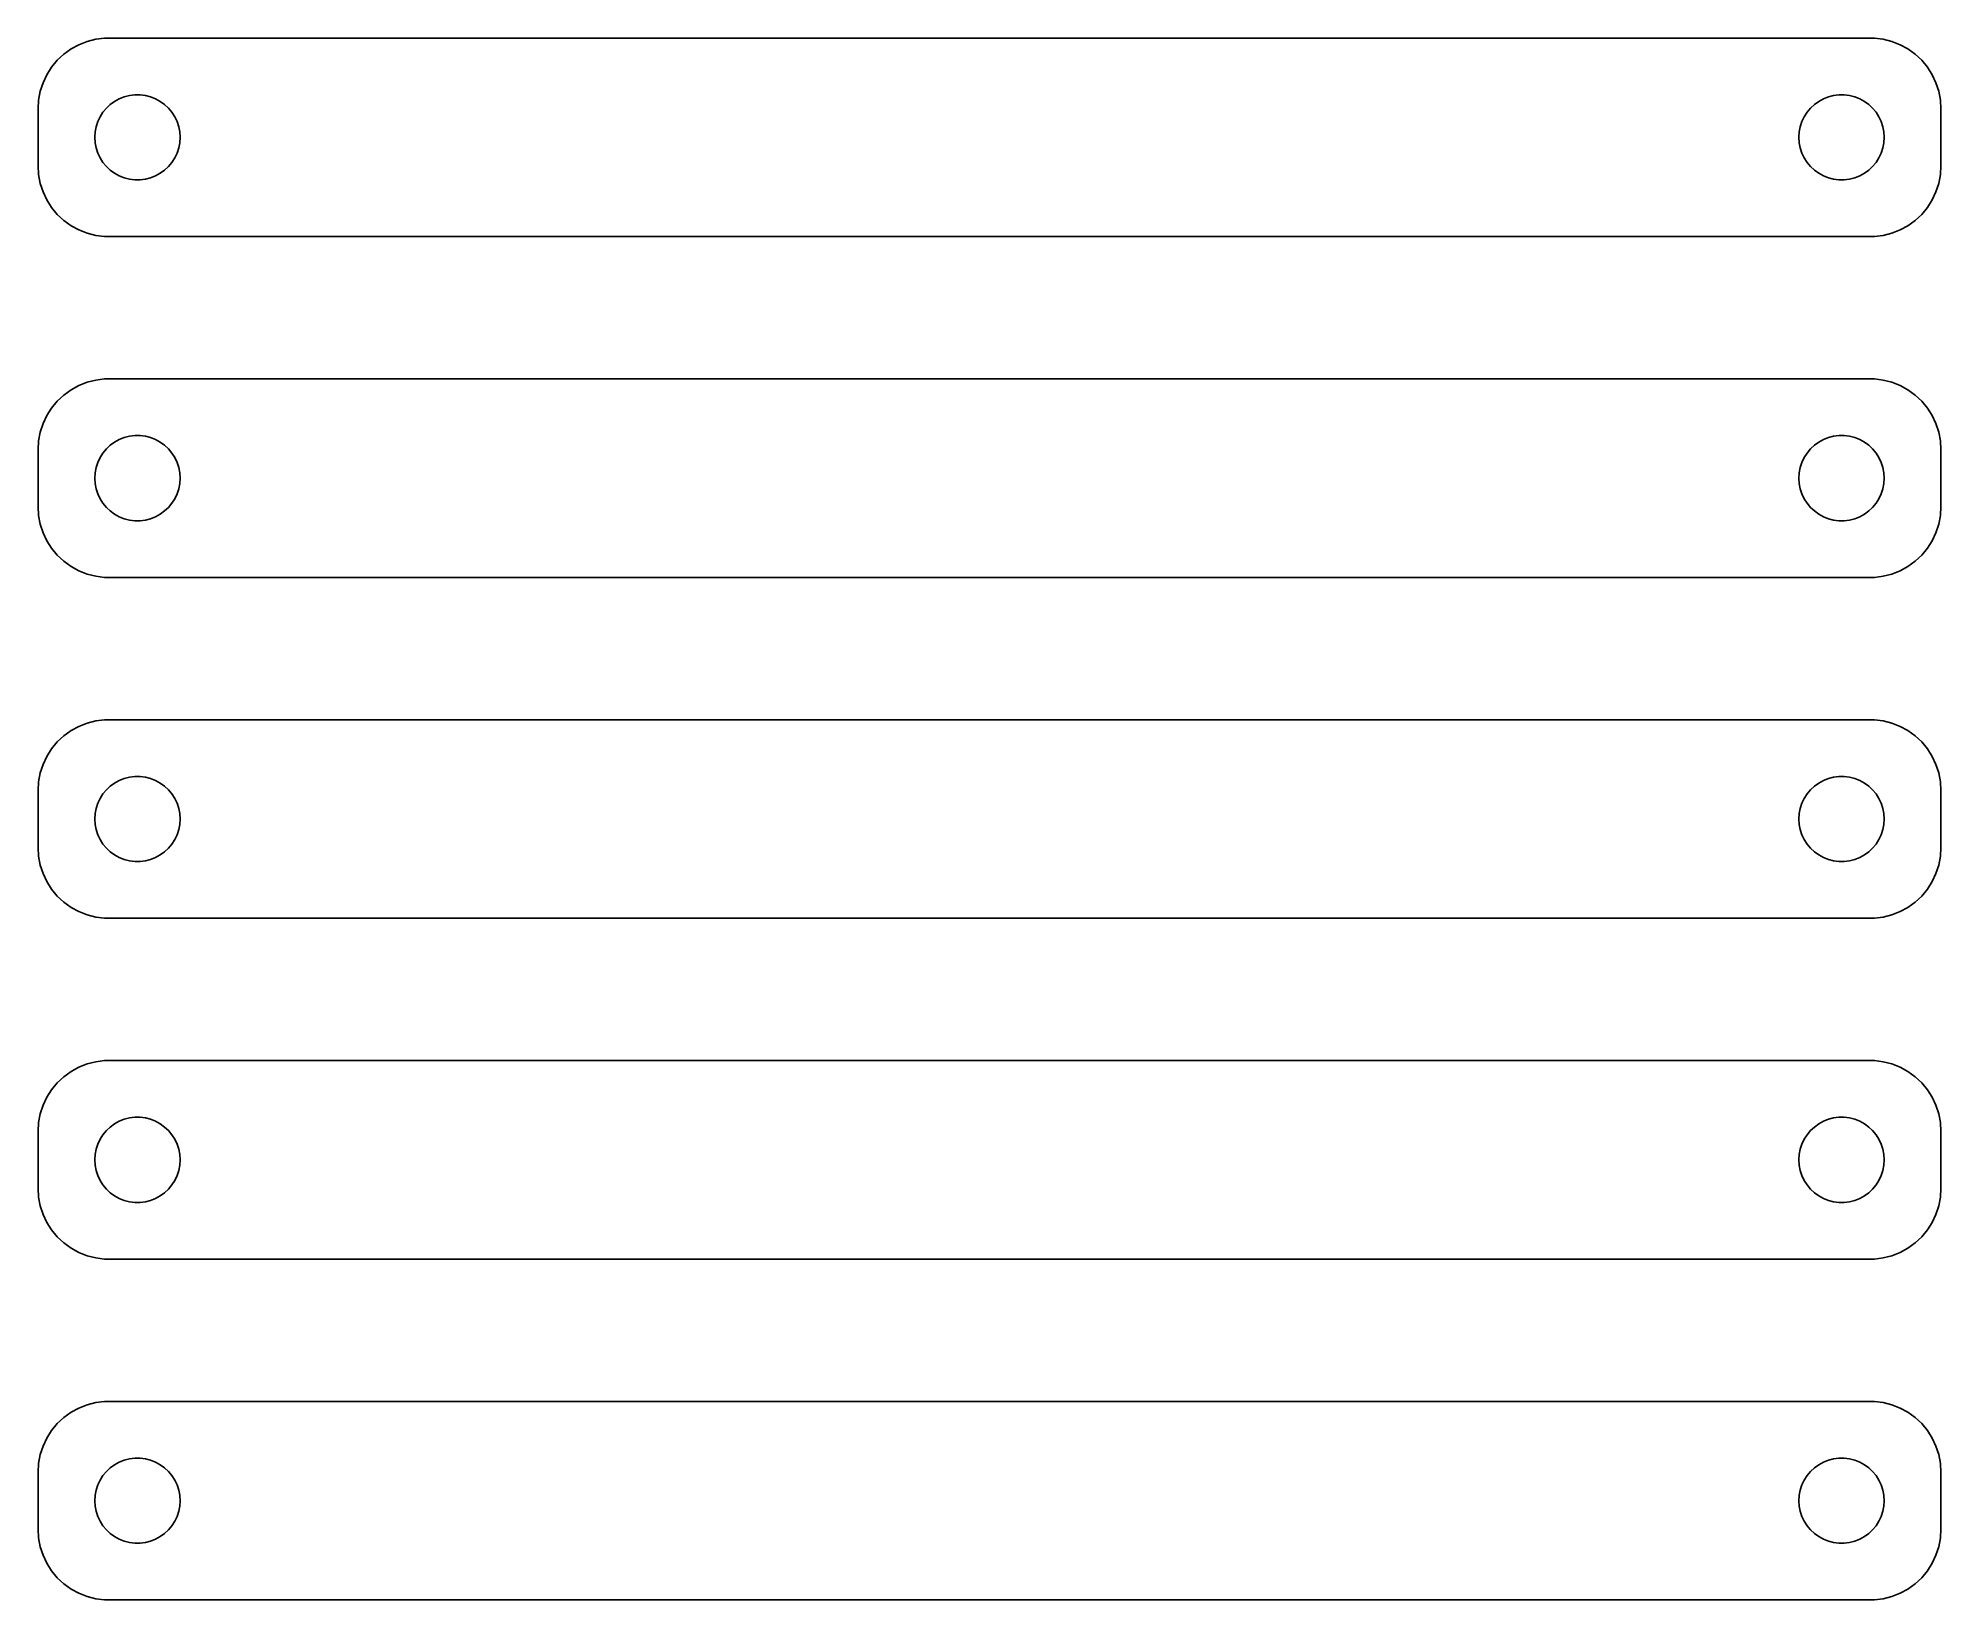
# Model space of a CAD drawing. Header units: metres. Extents: x -67 to 67, y 113 to 223.
import ezdxf

# ---------------------------------------------------------------- set-up
doc = ezdxf.new("R2010")
doc.units = ezdxf.units.M

msp = doc.modelspace()

# ---------------------------------------------------------------- linework, layer by layer
for p, q in [((-64.1289, 222.524), (-64.6791, 222.222)), ((-63.5451, 222.755), (-64.1289, 222.524)), ((-62.9369, 222.911), (-63.5451, 222.755)), ((-62.3139, 222.99), (-62.9369, 222.911)), ((62.3139, 222.99), (-62.3139, 222.99)), ((62.9369, 222.911), (62.3139, 222.99)), ((63.5451, 222.755), (62.9369, 222.911)), ((64.1289, 222.524), (63.5451, 222.755)), ((64.6791, 222.222), (64.1289, 222.524)), ((-65.6448, 221.423), (-66.0451, 220.939)), ((-65.1871, 221.853), (-65.6448, 221.423)), ((-64.6791, 222.222), (-65.1871, 221.853)), ((65.1871, 221.853), (64.6791, 222.222)), ((65.6448, 221.423), (65.1871, 221.853)), ((66.0451, 220.939), (65.6448, 221.423)), ((-66.6489, 219.841), (-66.8429, 219.243)), ((-66.3815, 220.409), (-66.6489, 219.841)), ((-66.0451, 220.939), (-66.3815, 220.409)), ((66.3815, 220.409), (66.0451, 220.939)), ((66.6489, 219.841), (66.3815, 220.409)), ((66.8429, 219.243), (66.6489, 219.841)), ((-66.9606, 218.627), (-67, 218)), ((-66.8429, 219.243), (-66.9606, 218.627)), ((-61.9123, 218.312), (-61.6075, 218.533)), ((-61.6075, 218.533), (-61.2773, 218.714)), ((-61.2773, 218.714), (-60.927, 218.853)), ((-60.927, 218.853), (-60.5621, 218.947)), ((-60.5621, 218.947), (-60.1884, 218.994)), ((-60.1884, 218.994), (-59.8116, 218.994)), ((-59.8116, 218.994), (-59.4379, 218.947)), ((-59.4379, 218.947), (-59.0729, 218.853)), ((-59.0729, 218.853), (-58.7227, 218.714)), ((-58.7227, 218.714), (-58.3925, 218.533)), ((-58.3925, 218.533), (-58.0877, 218.312)), ((58.0877, 218.312), (58.3925, 218.533)), ((58.3925, 218.533), (58.7227, 218.714)), ((58.7227, 218.714), (59.0729, 218.853)), ((59.0729, 218.853), (59.4379, 218.947)), ((59.4379, 218.947), (59.8116, 218.994)), ((59.8116, 218.994), (60.1884, 218.994)), ((60.1884, 218.994), (60.5621, 218.947)), ((60.5621, 218.947), (60.927, 218.853)), ((60.927, 218.853), (61.2773, 218.714)), ((61.2773, 218.714), (61.6075, 218.533)), ((61.6075, 218.533), (61.9123, 218.312)), ((66.9606, 218.627), (66.8429, 219.243)), ((67, 218), (66.9606, 218.627)), ((-67, 218), (-67, 214)), ((-62.9057, 216.746), (-62.7893, 217.104)), ((-62.7893, 217.104), (-62.6289, 217.445)), ((-62.6289, 217.445), (-62.427, 217.763)), ((-62.427, 217.763), (-62.1869, 218.054)), ((-62.1869, 218.054), (-61.9123, 218.312)), ((-58.0877, 218.312), (-57.8131, 218.054)), ((-57.8131, 218.054), (-57.5729, 217.763)), ((-57.5729, 217.763), (-57.3711, 217.445)), ((-57.3711, 217.445), (-57.2107, 217.104)), ((-57.2107, 217.104), (-57.0942, 216.746)), ((57.0942, 216.746), (57.2107, 217.104)), ((57.2107, 217.104), (57.3711, 217.445)), ((57.3711, 217.445), (57.5729, 217.763)), ((57.5729, 217.763), (57.8131, 218.054)), ((57.8131, 218.054), (58.0877, 218.312)), ((61.9123, 218.312), (62.1869, 218.054)), ((62.1869, 218.054), (62.427, 217.763)), ((62.427, 217.763), (62.6289, 217.445)), ((62.6289, 217.445), (62.7893, 217.104)), ((62.7893, 217.104), (62.9057, 216.746)), ((67, 214), (67, 218)), ((-63, 216), (-62.9763, 216.376)), ((-62.9763, 215.624), (-63, 216)), ((-62.9763, 216.376), (-62.9057, 216.746)), ((-57.0942, 216.746), (-57.0237, 216.376)), ((-57.0237, 216.376), (-57, 216)), ((-57, 216), (-57.0237, 215.624)), ((57, 216), (57.0237, 216.376)), ((57.0237, 215.624), (57, 216)), ((57.0237, 216.376), (57.0942, 216.746)), ((62.9057, 216.746), (62.9763, 216.376)), ((62.9763, 216.376), (63, 216)), ((63, 216), (62.9763, 215.624)), ((-62.9057, 215.254), (-62.9763, 215.624)), ((-62.7893, 214.896), (-62.9057, 215.254)), ((-62.6289, 214.555), (-62.7893, 214.896)), ((-62.427, 214.237), (-62.6289, 214.555)), ((-57.3711, 214.555), (-57.5729, 214.237)), ((-57.2107, 214.896), (-57.3711, 214.555)), ((-57.0942, 215.254), (-57.2107, 214.896)), ((-57.0237, 215.624), (-57.0942, 215.254)), ((57.0942, 215.254), (57.0237, 215.624)), ((57.2107, 214.896), (57.0942, 215.254)), ((57.3711, 214.555), (57.2107, 214.896)), ((57.5729, 214.237), (57.3711, 214.555)), ((62.6289, 214.555), (62.427, 214.237)), ((62.7893, 214.896), (62.6289, 214.555)), ((62.9057, 215.254), (62.7893, 214.896)), ((62.9763, 215.624), (62.9057, 215.254)), ((-67, 214), (-66.9606, 213.373)), ((-66.9606, 213.373), (-66.8429, 212.757)), ((-62.1869, 213.946), (-62.427, 214.237)), ((-61.9123, 213.688), (-62.1869, 213.946)), ((-61.6075, 213.467), (-61.9123, 213.688)), ((-61.2773, 213.286), (-61.6075, 213.467)), ((-60.927, 213.147), (-61.2773, 213.286)), ((-60.5621, 213.053), (-60.927, 213.147)), ((-59.0729, 213.147), (-59.4379, 213.053)), ((-58.7227, 213.286), (-59.0729, 213.147)), ((-58.3925, 213.467), (-58.7227, 213.286)), ((-58.0877, 213.688), (-58.3925, 213.467)), ((-57.8131, 213.946), (-58.0877, 213.688)), ((-57.5729, 214.237), (-57.8131, 213.946)), ((57.8131, 213.946), (57.5729, 214.237)), ((58.0877, 213.688), (57.8131, 213.946)), ((58.3925, 213.467), (58.0877, 213.688)), ((58.7227, 213.286), (58.3925, 213.467)), ((59.0729, 213.147), (58.7227, 213.286)), ((59.4379, 213.053), (59.0729, 213.147)), ((60.927, 213.147), (60.5621, 213.053)), ((61.2773, 213.286), (60.927, 213.147)), ((61.6075, 213.467), (61.2773, 213.286)), ((61.9123, 213.688), (61.6075, 213.467)), ((62.1869, 213.946), (61.9123, 213.688)), ((62.427, 214.237), (62.1869, 213.946)), ((66.8429, 212.757), (66.9606, 213.373)), ((66.9606, 213.373), (67, 214)), ((-66.8429, 212.757), (-66.6489, 212.159)), ((-66.6489, 212.159), (-66.3815, 211.591)), ((-60.1884, 213.006), (-60.5621, 213.053)), ((-59.8116, 213.006), (-60.1884, 213.006)), ((-59.4379, 213.053), (-59.8116, 213.006)), ((59.8116, 213.006), (59.4379, 213.053)), ((60.1884, 213.006), (59.8116, 213.006)), ((60.5621, 213.053), (60.1884, 213.006)), ((66.3815, 211.591), (66.6489, 212.159)), ((66.6489, 212.159), (66.8429, 212.757)), ((-66.3815, 211.591), (-66.0451, 211.061)), ((-66.0451, 211.061), (-65.6448, 210.577)), ((-65.6448, 210.577), (-65.1871, 210.147)), ((65.1871, 210.147), (65.6448, 210.577)), ((65.6448, 210.577), (66.0451, 211.061)), ((66.0451, 211.061), (66.3815, 211.591)), ((-65.1871, 210.147), (-64.6791, 209.778)), ((-64.6791, 209.778), (-64.1289, 209.476)), ((-64.1289, 209.476), (-63.5451, 209.245)), ((-63.5451, 209.245), (-62.9369, 209.089)), ((-62.9369, 209.089), (-62.3139, 209.01)), ((62.3139, 209.01), (62.9369, 209.089)), ((62.9369, 209.089), (63.5451, 209.245)), ((63.5451, 209.245), (64.1289, 209.476)), ((64.1289, 209.476), (64.6791, 209.778)), ((64.6791, 209.778), (65.1871, 210.147)), ((-62.3139, 209.01), (62.3139, 209.01)), ((-64.1289, 198.524), (-64.6791, 198.222)), ((-63.5451, 198.755), (-64.1289, 198.524)), ((-62.9369, 198.911), (-63.5451, 198.755)), ((-62.3139, 198.99), (-62.9369, 198.911)), ((62.3139, 198.99), (-62.3139, 198.99)), ((62.9369, 198.911), (62.3139, 198.99)), ((63.5451, 198.755), (62.9369, 198.911)), ((64.1289, 198.524), (63.5451, 198.755)), ((64.6791, 198.222), (64.1289, 198.524)), ((-65.6448, 197.423), (-66.0451, 196.939)), ((-65.1871, 197.853), (-65.6448, 197.423)), ((-64.6791, 198.222), (-65.1871, 197.853)), ((65.1871, 197.853), (64.6791, 198.222)), ((65.6448, 197.423), (65.1871, 197.853)), ((66.0451, 196.939), (65.6448, 197.423)), ((-66.6489, 195.841), (-66.8429, 195.243)), ((-66.3815, 196.409), (-66.6489, 195.841)), ((-66.0451, 196.939), (-66.3815, 196.409)), ((66.3815, 196.409), (66.0451, 196.939)), ((66.6489, 195.841), (66.3815, 196.409)), ((66.8429, 195.243), (66.6489, 195.841)), ((-66.9606, 194.627), (-67, 194)), ((-66.8429, 195.243), (-66.9606, 194.627)), ((-62.1869, 194.054), (-61.9123, 194.312)), ((-61.9123, 194.312), (-61.6075, 194.533)), ((-61.6075, 194.533), (-61.2773, 194.714)), ((-61.2773, 194.714), (-60.927, 194.853)), ((-60.927, 194.853), (-60.5621, 194.947)), ((-60.5621, 194.947), (-60.1884, 194.994)), ((-60.1884, 194.994), (-59.8116, 194.994)), ((-59.8116, 194.994), (-59.4379, 194.947)), ((-59.4379, 194.947), (-59.0729, 194.853)), ((-59.0729, 194.853), (-58.7227, 194.714)), ((-58.7227, 194.714), (-58.3925, 194.533)), ((-58.3925, 194.533), (-58.0877, 194.312)), ((-58.0877, 194.312), (-57.8131, 194.054)), ((57.8131, 194.054), (58.0877, 194.312)), ((58.0877, 194.312), (58.3925, 194.533)), ((58.3925, 194.533), (58.7227, 194.714)), ((58.7227, 194.714), (59.0729, 194.853)), ((59.0729, 194.853), (59.4379, 194.947)), ((59.4379, 194.947), (59.8116, 194.994)), ((59.8116, 194.994), (60.1884, 194.994)), ((60.1884, 194.994), (60.5621, 194.947)), ((60.5621, 194.947), (60.927, 194.853)), ((60.927, 194.853), (61.2773, 194.714)), ((61.2773, 194.714), (61.6075, 194.533)), ((61.6075, 194.533), (61.9123, 194.312)), ((61.9123, 194.312), (62.1869, 194.054)), ((66.9606, 194.627), (66.8429, 195.243)), ((67, 194), (66.9606, 194.627)), ((-67, 194), (-67, 190)), ((-62.9057, 192.746), (-62.7893, 193.104)), ((-62.7893, 193.104), (-62.6289, 193.445)), ((-62.6289, 193.445), (-62.427, 193.763)), ((-62.427, 193.763), (-62.1869, 194.054)), ((-57.8131, 194.054), (-57.5729, 193.763)), ((-57.5729, 193.763), (-57.3711, 193.445)), ((-57.3711, 193.445), (-57.2107, 193.104)), ((-57.2107, 193.104), (-57.0942, 192.746)), ((57.0942, 192.746), (57.2107, 193.104)), ((57.2107, 193.104), (57.3711, 193.445)), ((57.3711, 193.445), (57.5729, 193.763)), ((57.5729, 193.763), (57.8131, 194.054)), ((62.1869, 194.054), (62.427, 193.763)), ((62.427, 193.763), (62.6289, 193.445)), ((62.6289, 193.445), (62.7893, 193.104)), ((62.7893, 193.104), (62.9057, 192.746)), ((67, 190), (67, 194)), ((-63, 192), (-62.9763, 192.376)), ((-62.9763, 191.624), (-63, 192)), ((-62.9763, 192.376), (-62.9057, 192.746)), ((-62.9057, 191.254), (-62.9763, 191.624)), ((-57.0942, 192.746), (-57.0237, 192.376)), ((-57.0237, 191.624), (-57.0942, 191.254)), ((-57.0237, 192.376), (-57, 192)), ((-57, 192), (-57.0237, 191.624)), ((57, 192), (57.0237, 192.376)), ((57.0237, 191.624), (57, 192)), ((57.0237, 192.376), (57.0942, 192.746)), ((57.0942, 191.254), (57.0237, 191.624)), ((62.9057, 192.746), (62.9763, 192.376)), ((62.9763, 191.624), (62.9057, 191.254)), ((62.9763, 192.376), (63, 192)), ((63, 192), (62.9763, 191.624)), ((-62.7893, 190.896), (-62.9057, 191.254)), ((-62.6289, 190.555), (-62.7893, 190.896)), ((-62.427, 190.237), (-62.6289, 190.555)), ((-57.3711, 190.555), (-57.5729, 190.237)), ((-57.2107, 190.896), (-57.3711, 190.555)), ((-57.0942, 191.254), (-57.2107, 190.896)), ((57.2107, 190.896), (57.0942, 191.254)), ((57.3711, 190.555), (57.2107, 190.896)), ((57.5729, 190.237), (57.3711, 190.555)), ((62.6289, 190.555), (62.427, 190.237)), ((62.7893, 190.896), (62.6289, 190.555)), ((62.9057, 191.254), (62.7893, 190.896)), ((-67, 190), (-66.9606, 189.373)), ((-66.9606, 189.373), (-66.8429, 188.757)), ((-62.1869, 189.946), (-62.427, 190.237)), ((-61.9123, 189.688), (-62.1869, 189.946)), ((-61.6075, 189.467), (-61.9123, 189.688)), ((-61.2773, 189.286), (-61.6075, 189.467)), ((-60.927, 189.147), (-61.2773, 189.286)), ((-60.5621, 189.053), (-60.927, 189.147)), ((-60.1884, 189.006), (-60.5621, 189.053)), ((-59.8116, 189.006), (-60.1884, 189.006)), ((-59.4379, 189.053), (-59.8116, 189.006)), ((-59.0729, 189.147), (-59.4379, 189.053)), ((-58.7227, 189.286), (-59.0729, 189.147)), ((-58.3925, 189.467), (-58.7227, 189.286)), ((-58.0877, 189.688), (-58.3925, 189.467)), ((-57.8131, 189.946), (-58.0877, 189.688)), ((-57.5729, 190.237), (-57.8131, 189.946)), ((57.8131, 189.946), (57.5729, 190.237)), ((58.0877, 189.688), (57.8131, 189.946)), ((58.3925, 189.467), (58.0877, 189.688)), ((58.7227, 189.286), (58.3925, 189.467)), ((59.0729, 189.147), (58.7227, 189.286)), ((59.4379, 189.053), (59.0729, 189.147)), ((59.8116, 189.006), (59.4379, 189.053)), ((60.1884, 189.006), (59.8116, 189.006)), ((60.5621, 189.053), (60.1884, 189.006)), ((60.927, 189.147), (60.5621, 189.053)), ((61.2773, 189.286), (60.927, 189.147)), ((61.6075, 189.467), (61.2773, 189.286)), ((61.9123, 189.688), (61.6075, 189.467)), ((62.1869, 189.946), (61.9123, 189.688)), ((62.427, 190.237), (62.1869, 189.946)), ((66.8429, 188.757), (66.9606, 189.373)), ((66.9606, 189.373), (67, 190)), ((-66.8429, 188.757), (-66.6489, 188.159)), ((-66.6489, 188.159), (-66.3815, 187.591)), ((66.3815, 187.591), (66.6489, 188.159)), ((66.6489, 188.159), (66.8429, 188.757)), ((-66.3815, 187.591), (-66.0451, 187.061)), ((-66.0451, 187.061), (-65.6448, 186.577)), ((-65.6448, 186.577), (-65.1871, 186.147)), ((65.1871, 186.147), (65.6448, 186.577)), ((65.6448, 186.577), (66.0451, 187.061)), ((66.0451, 187.061), (66.3815, 187.591)), ((-65.1871, 186.147), (-64.6791, 185.778)), ((-64.6791, 185.778), (-64.1289, 185.476)), ((-64.1289, 185.476), (-63.5451, 185.245)), ((-63.5451, 185.245), (-62.9369, 185.089)), ((-62.9369, 185.089), (-62.3139, 185.01)), ((-62.3139, 185.01), (62.3139, 185.01)), ((62.3139, 185.01), (62.9369, 185.089)), ((62.9369, 185.089), (63.5451, 185.245)), ((63.5451, 185.245), (64.1289, 185.476)), ((64.1289, 185.476), (64.6791, 185.778)), ((64.6791, 185.778), (65.1871, 186.147)), ((-64.6791, 174.222), (-65.1871, 173.853)), ((-64.1289, 174.524), (-64.6791, 174.222)), ((-63.5451, 174.755), (-64.1289, 174.524)), ((-62.9369, 174.911), (-63.5451, 174.755)), ((-62.3139, 174.99), (-62.9369, 174.911)), ((62.3139, 174.99), (-62.3139, 174.99)), ((62.9369, 174.911), (62.3139, 174.99)), ((63.5451, 174.755), (62.9369, 174.911)), ((64.1289, 174.524), (63.5451, 174.755)), ((64.6791, 174.222), (64.1289, 174.524)), ((65.1871, 173.853), (64.6791, 174.222)), ((-66.0451, 172.939), (-66.3815, 172.409)), ((-65.6448, 173.423), (-66.0451, 172.939)), ((-65.1871, 173.853), (-65.6448, 173.423)), ((65.6448, 173.423), (65.1871, 173.853)), ((66.0451, 172.939), (65.6448, 173.423)), ((66.3815, 172.409), (66.0451, 172.939)), ((-66.6489, 171.841), (-66.8429, 171.243)), ((-66.3815, 172.409), (-66.6489, 171.841)), ((66.6489, 171.841), (66.3815, 172.409)), ((66.8429, 171.243), (66.6489, 171.841)), ((-66.9606, 170.627), (-67, 170)), ((-66.8429, 171.243), (-66.9606, 170.627)), ((-62.1869, 170.054), (-61.9123, 170.312)), ((-61.9123, 170.312), (-61.6075, 170.533)), ((-61.6075, 170.533), (-61.2773, 170.714)), ((-61.2773, 170.714), (-60.927, 170.853)), ((-60.927, 170.853), (-60.5621, 170.947)), ((-60.5621, 170.947), (-60.1884, 170.994)), ((-60.1884, 170.994), (-59.8116, 170.994)), ((-59.8116, 170.994), (-59.4379, 170.947)), ((-59.4379, 170.947), (-59.0729, 170.853)), ((-59.0729, 170.853), (-58.7227, 170.714)), ((-58.7227, 170.714), (-58.3925, 170.533)), ((-58.3925, 170.533), (-58.0877, 170.312)), ((-58.0877, 170.312), (-57.8131, 170.054)), ((57.8131, 170.054), (58.0877, 170.312)), ((58.0877, 170.312), (58.3925, 170.533)), ((58.3925, 170.533), (58.7227, 170.714)), ((58.7227, 170.714), (59.0729, 170.853)), ((59.0729, 170.853), (59.4379, 170.947)), ((59.4379, 170.947), (59.8116, 170.994)), ((59.8116, 170.994), (60.1884, 170.994)), ((60.1884, 170.994), (60.5621, 170.947)), ((60.5621, 170.947), (60.927, 170.853)), ((60.927, 170.853), (61.2773, 170.714)), ((61.2773, 170.714), (61.6075, 170.533)), ((61.6075, 170.533), (61.9123, 170.312)), ((61.9123, 170.312), (62.1869, 170.054)), ((66.9606, 170.627), (66.8429, 171.243)), ((67, 170), (66.9606, 170.627)), ((-67, 170), (-67, 166)), ((-62.9057, 168.746), (-62.7893, 169.104)), ((-62.7893, 169.104), (-62.6289, 169.445)), ((-62.6289, 169.445), (-62.427, 169.763)), ((-62.427, 169.763), (-62.1869, 170.054)), ((-57.8131, 170.054), (-57.5729, 169.763)), ((-57.5729, 169.763), (-57.3711, 169.445)), ((-57.3711, 169.445), (-57.2107, 169.104)), ((-57.2107, 169.104), (-57.0942, 168.746)), ((57.0942, 168.746), (57.2107, 169.104)), ((57.2107, 169.104), (57.3711, 169.445)), ((57.3711, 169.445), (57.5729, 169.763)), ((57.5729, 169.763), (57.8131, 170.054)), ((62.1869, 170.054), (62.427, 169.763)), ((62.427, 169.763), (62.6289, 169.445)), ((62.6289, 169.445), (62.7893, 169.104)), ((62.7893, 169.104), (62.9057, 168.746)), ((67, 166), (67, 170)), ((-63, 168), (-62.9763, 168.376)), ((-62.9763, 167.624), (-63, 168)), ((-62.9763, 168.376), (-62.9057, 168.746)), ((-62.9057, 167.254), (-62.9763, 167.624)), ((-57.0942, 168.746), (-57.0237, 168.376)), ((-57.0237, 167.624), (-57.0942, 167.254)), ((-57.0237, 168.376), (-57, 168)), ((-57, 168), (-57.0237, 167.624)), ((57, 168), (57.0237, 168.376)), ((57.0237, 167.624), (57, 168)), ((57.0237, 168.376), (57.0942, 168.746)), ((57.0942, 167.254), (57.0237, 167.624)), ((62.9057, 168.746), (62.9763, 168.376)), ((62.9763, 167.624), (62.9057, 167.254)), ((62.9763, 168.376), (63, 168)), ((63, 168), (62.9763, 167.624)), ((-62.7893, 166.896), (-62.9057, 167.254)), ((-62.6289, 166.555), (-62.7893, 166.896)), ((-62.427, 166.237), (-62.6289, 166.555)), ((-62.1869, 165.946), (-62.427, 166.237)), ((-57.5729, 166.237), (-57.8131, 165.946)), ((-57.3711, 166.555), (-57.5729, 166.237)), ((-57.2107, 166.896), (-57.3711, 166.555)), ((-57.0942, 167.254), (-57.2107, 166.896)), ((57.2107, 166.896), (57.0942, 167.254)), ((57.3711, 166.555), (57.2107, 166.896)), ((57.5729, 166.237), (57.3711, 166.555)), ((57.8131, 165.946), (57.5729, 166.237)), ((62.427, 166.237), (62.1869, 165.946)), ((62.6289, 166.555), (62.427, 166.237)), ((62.7893, 166.896), (62.6289, 166.555)), ((62.9057, 167.254), (62.7893, 166.896)), ((-67, 166), (-66.9606, 165.373)), ((-66.9606, 165.373), (-66.8429, 164.757)), ((-61.9123, 165.688), (-62.1869, 165.946)), ((-61.6075, 165.467), (-61.9123, 165.688)), ((-61.2773, 165.286), (-61.6075, 165.467)), ((-60.927, 165.147), (-61.2773, 165.286)), ((-60.5621, 165.053), (-60.927, 165.147)), ((-60.1884, 165.006), (-60.5621, 165.053)), ((-59.8116, 165.006), (-60.1884, 165.006)), ((-59.4379, 165.053), (-59.8116, 165.006)), ((-59.0729, 165.147), (-59.4379, 165.053)), ((-58.7227, 165.286), (-59.0729, 165.147)), ((-58.3925, 165.467), (-58.7227, 165.286)), ((-58.0877, 165.688), (-58.3925, 165.467)), ((-57.8131, 165.946), (-58.0877, 165.688)), ((58.0877, 165.688), (57.8131, 165.946)), ((58.3925, 165.467), (58.0877, 165.688)), ((58.7227, 165.286), (58.3925, 165.467)), ((59.0729, 165.147), (58.7227, 165.286)), ((59.4379, 165.053), (59.0729, 165.147)), ((59.8116, 165.006), (59.4379, 165.053)), ((60.1884, 165.006), (59.8116, 165.006)), ((60.5621, 165.053), (60.1884, 165.006)), ((60.927, 165.147), (60.5621, 165.053)), ((61.2773, 165.286), (60.927, 165.147)), ((61.6075, 165.467), (61.2773, 165.286)), ((61.9123, 165.688), (61.6075, 165.467)), ((62.1869, 165.946), (61.9123, 165.688)), ((66.8429, 164.757), (66.9606, 165.373)), ((66.9606, 165.373), (67, 166)), ((-66.8429, 164.757), (-66.6489, 164.159)), ((-66.6489, 164.159), (-66.3815, 163.591)), ((-66.3815, 163.591), (-66.0451, 163.061)), ((66.0451, 163.061), (66.3815, 163.591)), ((66.3815, 163.591), (66.6489, 164.159)), ((66.6489, 164.159), (66.8429, 164.757)), ((-66.0451, 163.061), (-65.6448, 162.577)), ((-65.6448, 162.577), (-65.1871, 162.147)), ((-65.1871, 162.147), (-64.6791, 161.778)), ((64.6791, 161.778), (65.1871, 162.147)), ((65.1871, 162.147), (65.6448, 162.577)), ((65.6448, 162.577), (66.0451, 163.061)), ((-64.6791, 161.778), (-64.1289, 161.476)), ((-64.1289, 161.476), (-63.5451, 161.245)), ((-63.5451, 161.245), (-62.9369, 161.089)), ((-62.9369, 161.089), (-62.3139, 161.01)), ((-62.3139, 161.01), (62.3139, 161.01)), ((62.3139, 161.01), (62.9369, 161.089)), ((62.9369, 161.089), (63.5451, 161.245)), ((63.5451, 161.245), (64.1289, 161.476)), ((64.1289, 161.476), (64.6791, 161.778)), ((-64.6791, 150.222), (-65.1871, 149.853)), ((-64.1289, 150.524), (-64.6791, 150.222)), ((-63.5451, 150.755), (-64.1289, 150.524)), ((-62.9369, 150.911), (-63.5451, 150.755)), ((-62.3139, 150.99), (-62.9369, 150.911)), ((62.3139, 150.99), (-62.3139, 150.99)), ((62.9369, 150.911), (62.3139, 150.99)), ((63.5451, 150.755), (62.9369, 150.911)), ((64.1289, 150.524), (63.5451, 150.755)), ((64.6791, 150.222), (64.1289, 150.524)), ((65.1871, 149.853), (64.6791, 150.222)), ((-66.0451, 148.939), (-66.3815, 148.409)), ((-65.6448, 149.423), (-66.0451, 148.939)), ((-65.1871, 149.853), (-65.6448, 149.423)), ((65.6448, 149.423), (65.1871, 149.853)), ((66.0451, 148.939), (65.6448, 149.423)), ((66.3815, 148.409), (66.0451, 148.939)), ((-66.6489, 147.841), (-66.8429, 147.243)), ((-66.3815, 148.409), (-66.6489, 147.841)), ((66.6489, 147.841), (66.3815, 148.409)), ((66.8429, 147.243), (66.6489, 147.841)), ((-66.9606, 146.627), (-67, 146)), ((-66.8429, 147.243), (-66.9606, 146.627)), ((-62.1869, 146.054), (-61.9123, 146.312)), ((-61.9123, 146.312), (-61.6075, 146.533)), ((-61.6075, 146.533), (-61.2773, 146.714)), ((-61.2773, 146.714), (-60.927, 146.853)), ((-60.927, 146.853), (-60.5621, 146.947)), ((-60.5621, 146.947), (-60.1884, 146.994)), ((-60.1884, 146.994), (-59.8116, 146.994)), ((-59.8116, 146.994), (-59.4379, 146.947)), ((-59.4379, 146.947), (-59.0729, 146.853)), ((-59.0729, 146.853), (-58.7227, 146.714)), ((-58.7227, 146.714), (-58.3925, 146.533)), ((-58.3925, 146.533), (-58.0877, 146.312)), ((-58.0877, 146.312), (-57.8131, 146.054)), ((57.8131, 146.054), (58.0877, 146.312)), ((58.0877, 146.312), (58.3925, 146.533)), ((58.3925, 146.533), (58.7227, 146.714)), ((58.7227, 146.714), (59.0729, 146.853)), ((59.0729, 146.853), (59.4379, 146.947)), ((59.4379, 146.947), (59.8116, 146.994)), ((59.8116, 146.994), (60.1884, 146.994)), ((60.1884, 146.994), (60.5621, 146.947)), ((60.5621, 146.947), (60.927, 146.853)), ((60.927, 146.853), (61.2773, 146.714)), ((61.2773, 146.714), (61.6075, 146.533)), ((61.6075, 146.533), (61.9123, 146.312)), ((61.9123, 146.312), (62.1869, 146.054)), ((66.9606, 146.627), (66.8429, 147.243)), ((67, 146), (66.9606, 146.627)), ((-67, 146), (-67, 142)), ((-62.9763, 144.376), (-62.9057, 144.746)), ((-62.9057, 144.746), (-62.7893, 145.104)), ((-62.7893, 145.104), (-62.6289, 145.445)), ((-62.6289, 145.445), (-62.427, 145.763)), ((-62.427, 145.763), (-62.1869, 146.054)), ((-57.8131, 146.054), (-57.5729, 145.763)), ((-57.5729, 145.763), (-57.3711, 145.445)), ((-57.3711, 145.445), (-57.2107, 145.104)), ((-57.2107, 145.104), (-57.0942, 144.746)), ((-57.0942, 144.746), (-57.0237, 144.376)), ((57.0237, 144.376), (57.0942, 144.746)), ((57.0942, 144.746), (57.2107, 145.104)), ((57.2107, 145.104), (57.3711, 145.445)), ((57.3711, 145.445), (57.5729, 145.763)), ((57.5729, 145.763), (57.8131, 146.054)), ((62.1869, 146.054), (62.427, 145.763)), ((62.427, 145.763), (62.6289, 145.445)), ((62.6289, 145.445), (62.7893, 145.104)), ((62.7893, 145.104), (62.9057, 144.746)), ((62.9057, 144.746), (62.9763, 144.376)), ((67, 142), (67, 146)), ((-63, 144), (-62.9763, 144.376)), ((-62.9763, 143.624), (-63, 144)), ((-62.9057, 143.254), (-62.9763, 143.624)), ((-57.0237, 143.624), (-57.0942, 143.254)), ((-57.0237, 144.376), (-57, 144)), ((-57, 144), (-57.0237, 143.624)), ((57, 144), (57.0237, 144.376)), ((57.0237, 143.624), (57, 144)), ((57.0942, 143.254), (57.0237, 143.624)), ((62.9763, 143.624), (62.9057, 143.254)), ((62.9763, 144.376), (63, 144)), ((63, 144), (62.9763, 143.624)), ((-62.7893, 142.896), (-62.9057, 143.254)), ((-62.6289, 142.555), (-62.7893, 142.896)), ((-62.427, 142.237), (-62.6289, 142.555)), ((-62.1869, 141.946), (-62.427, 142.237)), ((-57.5729, 142.237), (-57.8131, 141.946)), ((-57.3711, 142.555), (-57.5729, 142.237)), ((-57.2107, 142.896), (-57.3711, 142.555)), ((-57.0942, 143.254), (-57.2107, 142.896)), ((57.2107, 142.896), (57.0942, 143.254)), ((57.3711, 142.555), (57.2107, 142.896)), ((57.5729, 142.237), (57.3711, 142.555)), ((57.8131, 141.946), (57.5729, 142.237)), ((62.427, 142.237), (62.1869, 141.946)), ((62.6289, 142.555), (62.427, 142.237)), ((62.7893, 142.896), (62.6289, 142.555)), ((62.9057, 143.254), (62.7893, 142.896)), ((-67, 142), (-66.9606, 141.373)), ((-66.9606, 141.373), (-66.8429, 140.757)), ((-66.8429, 140.757), (-66.6489, 140.159)), ((-61.9123, 141.688), (-62.1869, 141.946)), ((-61.6075, 141.467), (-61.9123, 141.688)), ((-61.2773, 141.286), (-61.6075, 141.467)), ((-60.927, 141.147), (-61.2773, 141.286)), ((-60.5621, 141.053), (-60.927, 141.147)), ((-60.1884, 141.006), (-60.5621, 141.053)), ((-59.8116, 141.006), (-60.1884, 141.006)), ((-59.4379, 141.053), (-59.8116, 141.006)), ((-59.0729, 141.147), (-59.4379, 141.053)), ((-58.7227, 141.286), (-59.0729, 141.147)), ((-58.3925, 141.467), (-58.7227, 141.286)), ((-58.0877, 141.688), (-58.3925, 141.467)), ((-57.8131, 141.946), (-58.0877, 141.688)), ((58.0877, 141.688), (57.8131, 141.946)), ((58.3925, 141.467), (58.0877, 141.688)), ((58.7227, 141.286), (58.3925, 141.467)), ((59.0729, 141.147), (58.7227, 141.286)), ((59.4379, 141.053), (59.0729, 141.147)), ((59.8116, 141.006), (59.4379, 141.053)), ((60.1884, 141.006), (59.8116, 141.006)), ((60.5621, 141.053), (60.1884, 141.006)), ((60.927, 141.147), (60.5621, 141.053)), ((61.2773, 141.286), (60.927, 141.147)), ((61.6075, 141.467), (61.2773, 141.286)), ((61.9123, 141.688), (61.6075, 141.467)), ((62.1869, 141.946), (61.9123, 141.688)), ((66.6489, 140.159), (66.8429, 140.757)), ((66.8429, 140.757), (66.9606, 141.373)), ((66.9606, 141.373), (67, 142)), ((-66.6489, 140.159), (-66.3815, 139.591)), ((-66.3815, 139.591), (-66.0451, 139.061)), ((66.0451, 139.061), (66.3815, 139.591)), ((66.3815, 139.591), (66.6489, 140.159)), ((-66.0451, 139.061), (-65.6448, 138.577)), ((-65.6448, 138.577), (-65.1871, 138.147)), ((-65.1871, 138.147), (-64.6791, 137.778)), ((64.6791, 137.778), (65.1871, 138.147)), ((65.1871, 138.147), (65.6448, 138.577)), ((65.6448, 138.577), (66.0451, 139.061)), ((-64.6791, 137.778), (-64.1289, 137.476)), ((-64.1289, 137.476), (-63.5451, 137.245)), ((-63.5451, 137.245), (-62.9369, 137.089)), ((-62.9369, 137.089), (-62.3139, 137.01)), ((-62.3139, 137.01), (62.3139, 137.01)), ((62.3139, 137.01), (62.9369, 137.089)), ((62.9369, 137.089), (63.5451, 137.245)), ((63.5451, 137.245), (64.1289, 137.476)), ((64.1289, 137.476), (64.6791, 137.778)), ((-64.6791, 126.222), (-65.1871, 125.853)), ((-64.1289, 126.524), (-64.6791, 126.222)), ((-63.5451, 126.755), (-64.1289, 126.524)), ((-62.9369, 126.911), (-63.5451, 126.755)), ((-62.3139, 126.99), (-62.9369, 126.911)), ((62.3139, 126.99), (-62.3139, 126.99)), ((62.9369, 126.911), (62.3139, 126.99)), ((63.5451, 126.755), (62.9369, 126.911)), ((64.1289, 126.524), (63.5451, 126.755)), ((64.6791, 126.222), (64.1289, 126.524)), ((65.1871, 125.853), (64.6791, 126.222)), ((-66.0451, 124.939), (-66.3815, 124.409)), ((-65.6448, 125.423), (-66.0451, 124.939)), ((-65.1871, 125.853), (-65.6448, 125.423)), ((65.6448, 125.423), (65.1871, 125.853)), ((66.0451, 124.939), (65.6448, 125.423)), ((66.3815, 124.409), (66.0451, 124.939)), ((-66.6489, 123.841), (-66.8429, 123.243)), ((-66.3815, 124.409), (-66.6489, 123.841)), ((66.6489, 123.841), (66.3815, 124.409)), ((66.8429, 123.243), (66.6489, 123.841)), ((-66.9606, 122.627), (-67, 122)), ((-67, 122), (-67, 118)), ((-66.8429, 123.243), (-66.9606, 122.627)), ((-62.427, 121.763), (-62.1869, 122.054)), ((-62.1869, 122.054), (-61.9123, 122.312)), ((-61.9123, 122.312), (-61.6075, 122.533)), ((-61.6075, 122.533), (-61.2773, 122.714)), ((-61.2773, 122.714), (-60.927, 122.853)), ((-60.927, 122.853), (-60.5621, 122.947)), ((-60.5621, 122.947), (-60.1884, 122.994)), ((-60.1884, 122.994), (-59.8116, 122.994)), ((-59.8116, 122.994), (-59.4379, 122.947)), ((-59.4379, 122.947), (-59.0729, 122.853)), ((-59.0729, 122.853), (-58.7227, 122.714)), ((-58.7227, 122.714), (-58.3925, 122.533)), ((-58.3925, 122.533), (-58.0877, 122.312)), ((-58.0877, 122.312), (-57.8131, 122.054)), ((-57.8131, 122.054), (-57.5729, 121.763)), ((57.5729, 121.763), (57.8131, 122.054)), ((57.8131, 122.054), (58.0877, 122.312)), ((58.0877, 122.312), (58.3925, 122.533)), ((58.3925, 122.533), (58.7227, 122.714)), ((58.7227, 122.714), (59.0729, 122.853)), ((59.0729, 122.853), (59.4379, 122.947)), ((59.4379, 122.947), (59.8116, 122.994)), ((59.8116, 122.994), (60.1884, 122.994)), ((60.1884, 122.994), (60.5621, 122.947)), ((60.5621, 122.947), (60.927, 122.853)), ((60.927, 122.853), (61.2773, 122.714)), ((61.2773, 122.714), (61.6075, 122.533)), ((61.6075, 122.533), (61.9123, 122.312)), ((61.9123, 122.312), (62.1869, 122.054)), ((62.1869, 122.054), (62.427, 121.763)), ((66.9606, 122.627), (66.8429, 123.243)), ((67, 122), (66.9606, 122.627)), ((67, 118), (67, 122)), ((-62.9763, 120.376), (-62.9057, 120.746)), ((-62.9057, 120.746), (-62.7893, 121.104)), ((-62.7893, 121.104), (-62.6289, 121.445)), ((-62.6289, 121.445), (-62.427, 121.763)), ((-57.5729, 121.763), (-57.3711, 121.445)), ((-57.3711, 121.445), (-57.2107, 121.104)), ((-57.2107, 121.104), (-57.0942, 120.746)), ((-57.0942, 120.746), (-57.0237, 120.376)), ((57.0237, 120.376), (57.0942, 120.746)), ((57.0942, 120.746), (57.2107, 121.104)), ((57.2107, 121.104), (57.3711, 121.445)), ((57.3711, 121.445), (57.5729, 121.763)), ((62.427, 121.763), (62.6289, 121.445)), ((62.6289, 121.445), (62.7893, 121.104)), ((62.7893, 121.104), (62.9057, 120.746)), ((62.9057, 120.746), (62.9763, 120.376)), ((-63, 120), (-62.9763, 120.376)), ((-62.9763, 119.624), (-63, 120)), ((-62.9057, 119.254), (-62.9763, 119.624)), ((-57.0237, 119.624), (-57.0942, 119.254)), ((-57.0237, 120.376), (-57, 120)), ((-57, 120), (-57.0237, 119.624)), ((57, 120), (57.0237, 120.376)), ((57.0237, 119.624), (57, 120)), ((57.0942, 119.254), (57.0237, 119.624)), ((62.9763, 119.624), (62.9057, 119.254)), ((62.9763, 120.376), (63, 120)), ((63, 120), (62.9763, 119.624)), ((-67, 118), (-66.9606, 117.373)), ((-62.7893, 118.896), (-62.9057, 119.254)), ((-62.6289, 118.555), (-62.7893, 118.896)), ((-62.427, 118.237), (-62.6289, 118.555)), ((-62.1869, 117.946), (-62.427, 118.237)), ((-61.9123, 117.688), (-62.1869, 117.946)), ((-57.8131, 117.946), (-58.0877, 117.688)), ((-57.5729, 118.237), (-57.8131, 117.946)), ((-57.3711, 118.555), (-57.5729, 118.237)), ((-57.2107, 118.896), (-57.3711, 118.555)), ((-57.0942, 119.254), (-57.2107, 118.896)), ((57.2107, 118.896), (57.0942, 119.254)), ((57.3711, 118.555), (57.2107, 118.896)), ((57.5729, 118.237), (57.3711, 118.555)), ((57.8131, 117.946), (57.5729, 118.237)), ((58.0877, 117.688), (57.8131, 117.946)), ((62.1869, 117.946), (61.9123, 117.688)), ((62.427, 118.237), (62.1869, 117.946)), ((62.6289, 118.555), (62.427, 118.237)), ((62.7893, 118.896), (62.6289, 118.555)), ((62.9057, 119.254), (62.7893, 118.896)), ((66.9606, 117.373), (67, 118)), ((-66.9606, 117.373), (-66.8429, 116.757)), ((-66.8429, 116.757), (-66.6489, 116.159)), ((-61.6075, 117.467), (-61.9123, 117.688)), ((-61.2773, 117.286), (-61.6075, 117.467)), ((-60.927, 117.147), (-61.2773, 117.286)), ((-60.5621, 117.053), (-60.927, 117.147)), ((-60.1884, 117.006), (-60.5621, 117.053)), ((-59.8116, 117.006), (-60.1884, 117.006)), ((-59.4379, 117.053), (-59.8116, 117.006)), ((-59.0729, 117.147), (-59.4379, 117.053)), ((-58.7227, 117.286), (-59.0729, 117.147)), ((-58.3925, 117.467), (-58.7227, 117.286)), ((-58.0877, 117.688), (-58.3925, 117.467)), ((58.3925, 117.467), (58.0877, 117.688)), ((58.7227, 117.286), (58.3925, 117.467)), ((59.0729, 117.147), (58.7227, 117.286)), ((59.4379, 117.053), (59.0729, 117.147)), ((59.8116, 117.006), (59.4379, 117.053)), ((60.1884, 117.006), (59.8116, 117.006)), ((60.5621, 117.053), (60.1884, 117.006)), ((60.927, 117.147), (60.5621, 117.053)), ((61.2773, 117.286), (60.927, 117.147)), ((61.6075, 117.467), (61.2773, 117.286)), ((61.9123, 117.688), (61.6075, 117.467)), ((66.6489, 116.159), (66.8429, 116.757)), ((66.8429, 116.757), (66.9606, 117.373)), ((-66.6489, 116.159), (-66.3815, 115.591)), ((-66.3815, 115.591), (-66.0451, 115.061)), ((66.0451, 115.061), (66.3815, 115.591)), ((66.3815, 115.591), (66.6489, 116.159)), ((-66.0451, 115.061), (-65.6448, 114.577)), ((-65.6448, 114.577), (-65.1871, 114.147)), ((-65.1871, 114.147), (-64.6791, 113.778)), ((64.6791, 113.778), (65.1871, 114.147)), ((65.1871, 114.147), (65.6448, 114.577)), ((65.6448, 114.577), (66.0451, 115.061)), ((-64.6791, 113.778), (-64.1289, 113.476)), ((-64.1289, 113.476), (-63.5451, 113.245)), ((-63.5451, 113.245), (-62.9369, 113.089)), ((-62.9369, 113.089), (-62.3139, 113.01)), ((-62.3139, 113.01), (62.3139, 113.01)), ((62.3139, 113.01), (62.9369, 113.089)), ((62.9369, 113.089), (63.5451, 113.245)), ((63.5451, 113.245), (64.1289, 113.476)), ((64.1289, 113.476), (64.6791, 113.778))]:
    msp.add_line(p, q)

doc.saveas('drawing.dxf')
